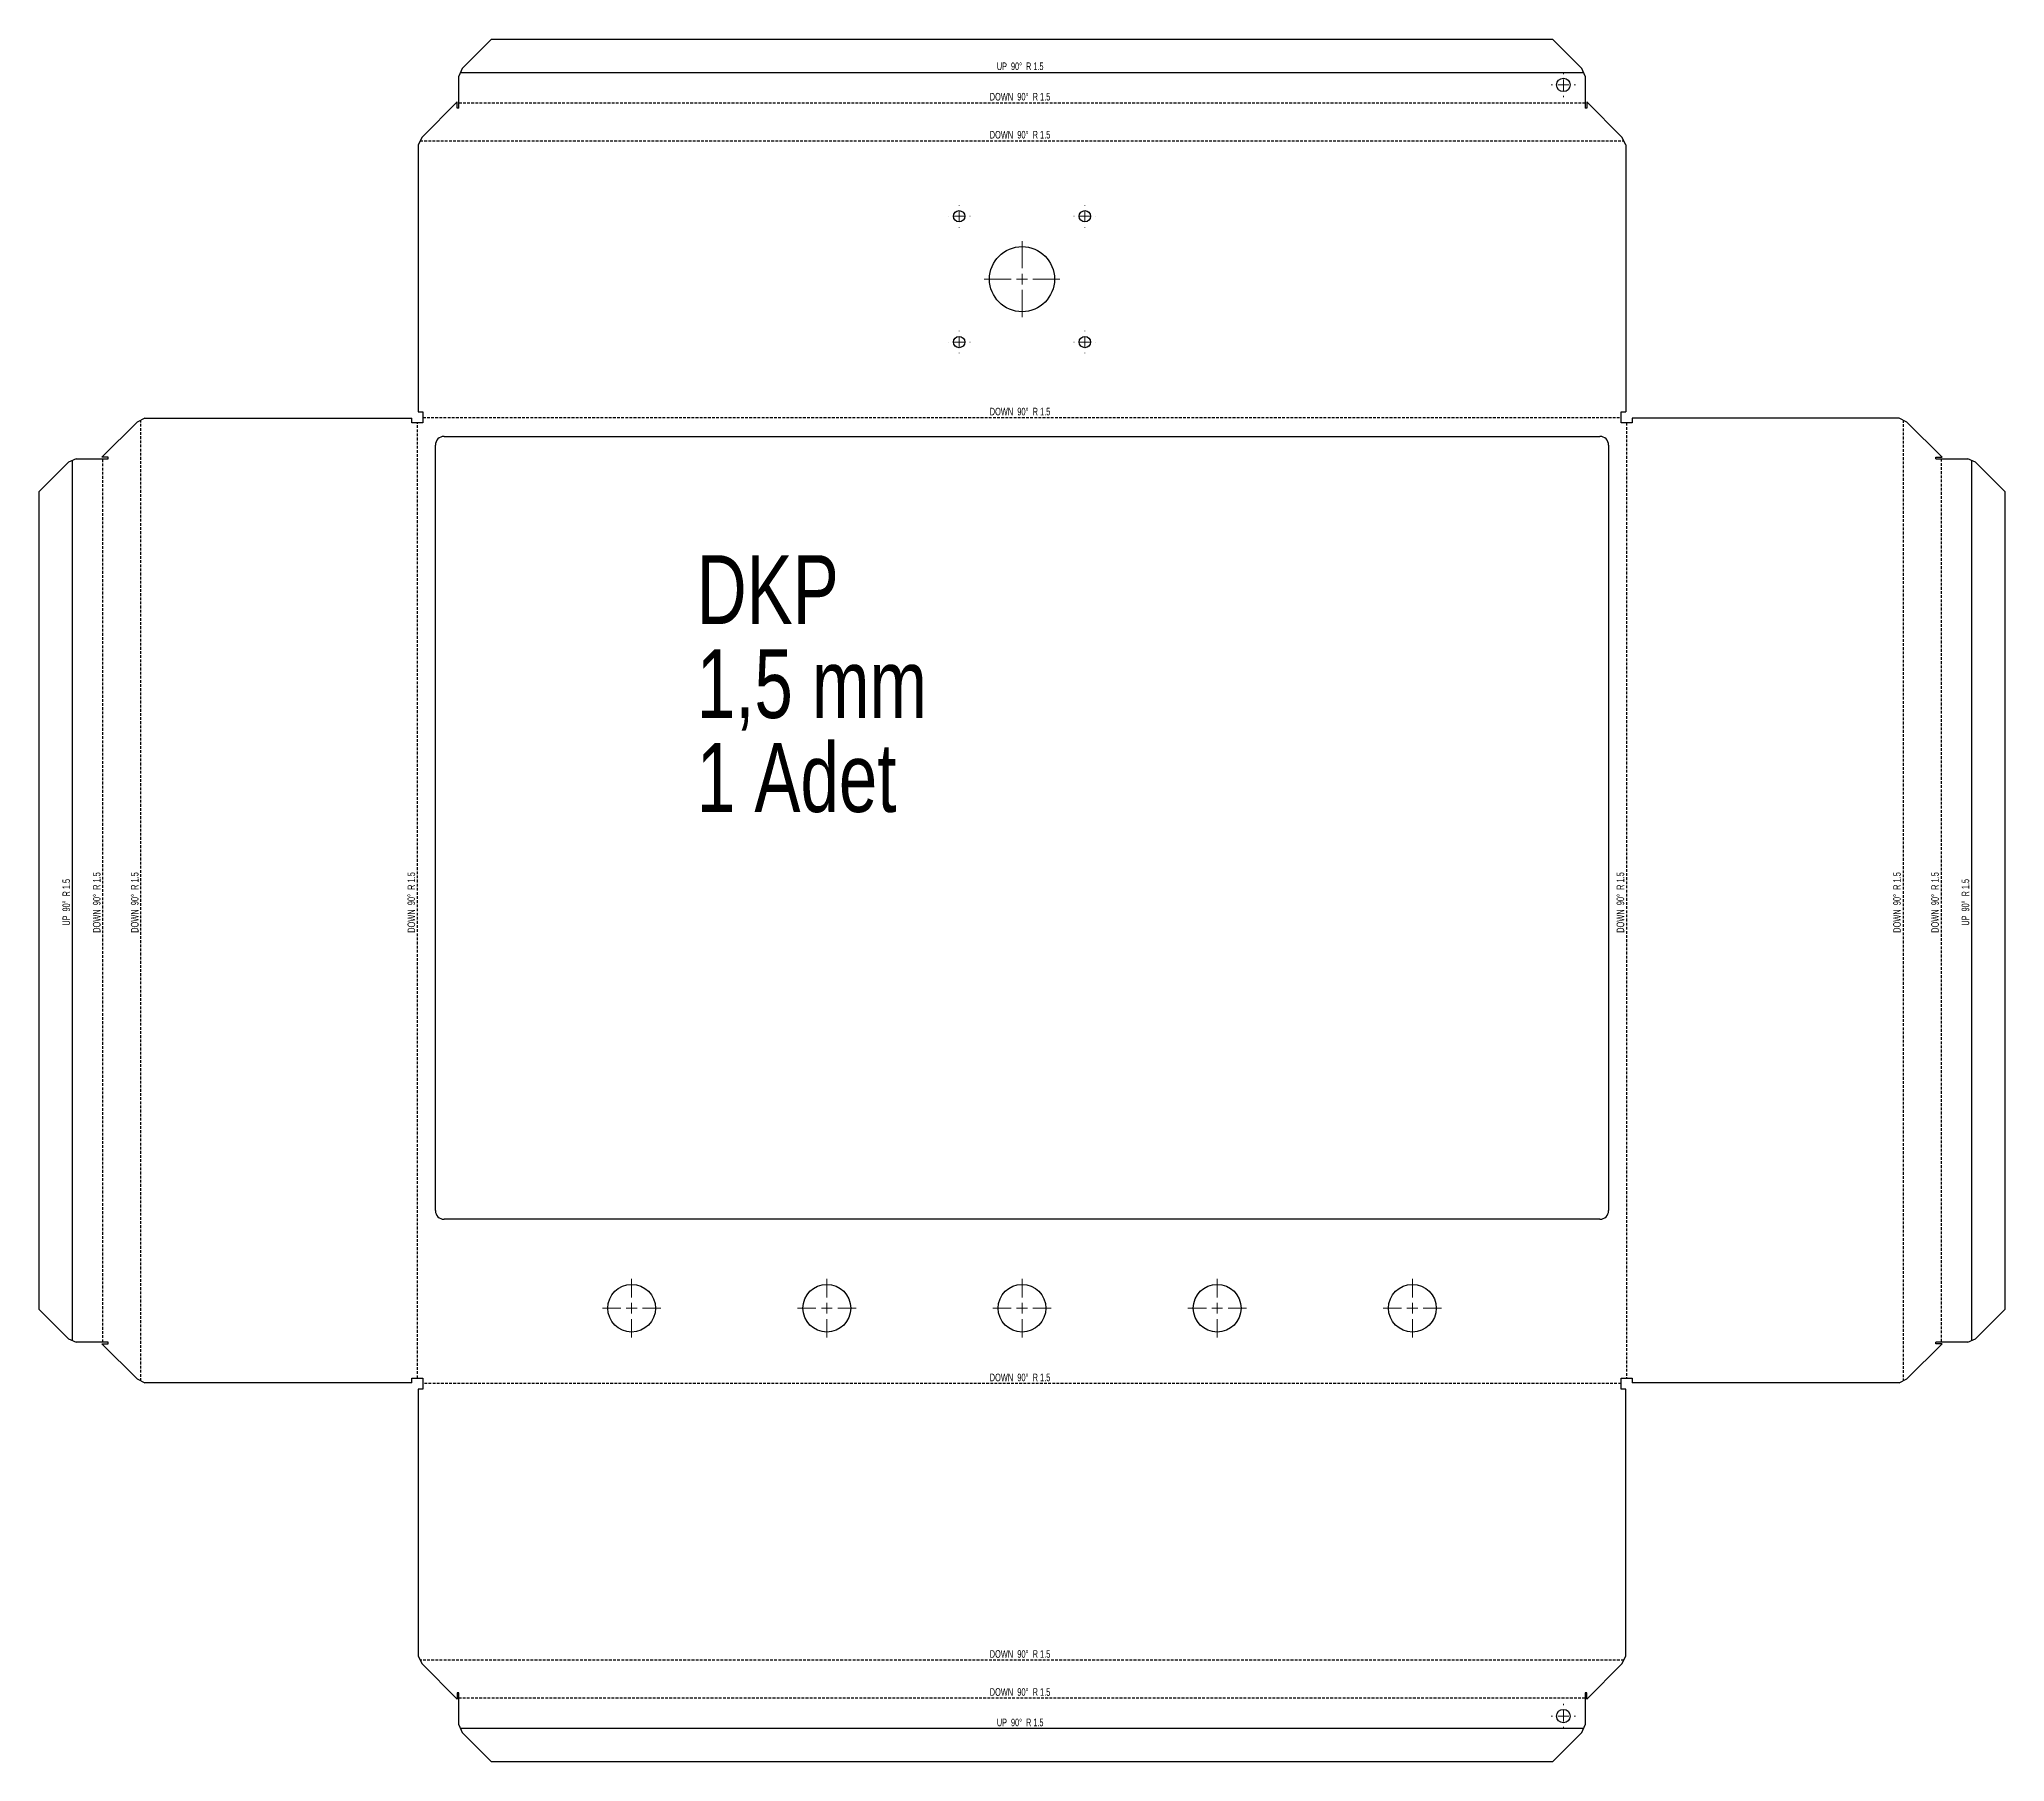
# Model space of a CAD drawing. Header units: millimetres. Extents: x -1996 to -388, y -1005 to 478.
# Drawn here: x -1294 to -388, y -317 to 478 of the extents above; entities that cross this region are included whole.
import ezdxf

# ---------------------------------------------------------------- set-up
doc = ezdxf.new("R2010")
doc.units = ezdxf.units.MM
doc.linetypes.add('HIDDEN', pattern=[1.905, 1.27, -0.635])
doc.styles.add('SLDTEXTSTYLE0', font='TXT', dxfattribs={"width": 0.75})
doc.styles.add('SLDTEXTSTYLE1', font='TXT', dxfattribs={"width": 0.660714})
doc.styles.add('SLDTEXTSTYLE2', font='TXT', dxfattribs={"width": 0.671875})

# ---------------------------------------------------------------- blocks, each defined once
blk = doc.blocks.new('SW_CENTERMARKSYMBOL_0')
at = {"color": 0, "linetype": 'Continuous', "lineweight": 18}
for p, q in [((0, 5), (0, 13.5)), ((-5, 0), (-13.5, 0)), ((0, 0), (-2.5, 0)), ((0, 0), (0, 2.5)), ((0, 0), (0, -2.5)), ((0, 0), (2.5, 0)), ((5, 0), (13.5, 0)), ((0, -5), (0, -13.5))]:
    blk.add_line(p, q, dxfattribs=at)
blk = doc.blocks.new('SW_CENTERMARKSYMBOL_1')
at = {"color": 0, "linetype": 'Continuous', "lineweight": 18}
for p, q in [((0, 5), (0, 13.5)), ((-5, 0), (-13.5, 0)), ((0, 0), (-2.5, 0)), ((0, 0), (0, 2.5)), ((0, 0), (0, -2.5)), ((0, 0), (2.5, 0)), ((5, 0), (13.5, 0)), ((0, -5), (0, -13.5))]:
    blk.add_line(p, q, dxfattribs=at)
blk = doc.blocks.new('SW_CENTERMARKSYMBOL_2')
at = {"color": 0, "linetype": 'Continuous', "lineweight": 18}
for p, q in [((0, 5), (0, 13.5)), ((-5, 0), (-13.5, 0)), ((0, 0), (-2.5, 0)), ((0, 0), (0, 2.5)), ((0, 0), (0, -2.5)), ((0, 0), (2.5, 0)), ((5, 0), (13.5, 0)), ((0, -5), (0, -13.5))]:
    blk.add_line(p, q, dxfattribs=at)
blk = doc.blocks.new('SW_CENTERMARKSYMBOL_3')
at = {"color": 0, "linetype": 'Continuous', "lineweight": 18}
for p, q in [((0, 5), (0, 13.5)), ((-5, 0), (-13.5, 0)), ((0, 0), (-2.5, 0)), ((0, 0), (0, 2.5)), ((0, 0), (0, -2.5)), ((0, 0), (2.5, 0)), ((5, 0), (13.5, 0)), ((0, -5), (0, -13.5))]:
    blk.add_line(p, q, dxfattribs=at)
blk = doc.blocks.new('SW_CENTERMARKSYMBOL_4')
at = {"color": 0, "linetype": 'Continuous', "lineweight": 18}
for p, q in [((0, 5), (0, 13.5)), ((-5, 0), (-13.5, 0)), ((0, 0), (-2.5, 0)), ((0, 0), (0, 2.5)), ((0, 0), (0, -2.5)), ((0, 0), (2.5, 0)), ((5, 0), (13.5, 0)), ((0, -5), (0, -13.5))]:
    blk.add_line(p, q, dxfattribs=at)
blk = doc.blocks.new('SW_CENTERMARKSYMBOL_5')
at = {"color": 0, "linetype": 'Continuous', "lineweight": 18}
for p, q in [((-5, 0), (-5.6, 0)), ((0, 0), (-2.5, 0)), ((0, 5), (0, 5.6)), ((0, 0), (0, 2.5)), ((0, 0), (0, -2.5)), ((0, 0), (2.5, 0)), ((5, 0), (5.6, 0)), ((0, -5), (0, -5.6))]:
    blk.add_line(p, q, dxfattribs=at)
blk = doc.blocks.new('SW_CENTERMARKSYMBOL_6')
at = {"color": 0, "linetype": 'Continuous', "lineweight": 18}
for p, q in [((0, 5), (0, 17.5)), ((-5, 0), (-17.5, 0)), ((0, 0), (-2.5, 0)), ((0, 0), (0, 2.5)), ((0, 0), (0, -2.5)), ((0, 0), (2.5, 0)), ((5, 0), (17.5, 0)), ((0, -5), (0, -17.5))]:
    blk.add_line(p, q, dxfattribs=at)
blk = doc.blocks.new('SW_CENTERMARKSYMBOL_7')
at = {"color": 0, "linetype": 'Continuous', "lineweight": 18}
for p, q in [((-5, 0), (-5.11, 0)), ((0, 0), (-2.5, 0)), ((0, 5), (0, 5.11)), ((0, 0), (0, 2.5)), ((0, 0), (0, -2.5)), ((0, 0), (2.5, 0)), ((5, 0), (5.11, 0)), ((0, -5), (0, -5.11))]:
    blk.add_line(p, q, dxfattribs=at)
blk = doc.blocks.new('SW_CENTERMARKSYMBOL_8')
at = {"color": 0, "linetype": 'Continuous', "lineweight": 18}
for p, q in [((-5, 0), (-5.11, 0)), ((0, 0), (-2.5, 0)), ((0, 5), (0, 5.11)), ((0, 0), (0, 2.5)), ((0, 0), (0, -2.5)), ((0, 0), (2.5, 0)), ((5, 0), (5.11, 0)), ((0, -5), (0, -5.11))]:
    blk.add_line(p, q, dxfattribs=at)
blk = doc.blocks.new('SW_CENTERMARKSYMBOL_9')
at = {"color": 0, "linetype": 'Continuous', "lineweight": 18}
for p, q in [((-5, 0), (-5.11, 0)), ((0, 0), (-2.5, 0)), ((0, 5), (0, 5.11)), ((0, 0), (0, 2.5)), ((0, 0), (0, -2.5)), ((0, 0), (2.5, 0)), ((5, 0), (5.11, 0)), ((0, -5), (0, -5.11))]:
    blk.add_line(p, q, dxfattribs=at)
blk = doc.blocks.new('SW_CENTERMARKSYMBOL_10')
at = {"color": 0, "linetype": 'Continuous', "lineweight": 18}
for p, q in [((-5, 0), (-5.11, 0)), ((0, 0), (-2.5, 0)), ((0, 5), (0, 5.11)), ((0, 0), (0, 2.5)), ((0, 0), (0, -2.5)), ((0, 0), (2.5, 0)), ((5, 0), (5.11, 0)), ((0, -5), (0, -5.11))]:
    blk.add_line(p, q, dxfattribs=at)
blk = doc.blocks.new('SW_CENTERMARKSYMBOL_11')
at = {"color": 0, "linetype": 'Continuous', "lineweight": 18}
for p, q in [((-5, 0), (-5.6, 0)), ((0, 0), (-2.5, 0)), ((0, 5), (0, 5.6)), ((0, 0), (0, 2.5)), ((0, 0), (0, -2.5)), ((0, 0), (2.5, 0)), ((5, 0), (5.6, 0)), ((0, -5), (0, -5.6))]:
    blk.add_line(p, q, dxfattribs=at)

msp = doc.modelspace()

# ---------------------------------------------------------------- linework, layer by layer
at = {"color": 7, "linetype": 'Continuous', "lineweight": 25}
for p, q in [((-1085.97, 477.63), (-1099.47, 464.13)), ((-1085.97, 477.63), (-596.68, 477.63)), ((-583.18, 464.13), (-596.68, 477.63)), ((-1099.47, 464.13), (-1100.97, 460.6)), ((-581.68, 460.6), (-583.18, 464.13)), ((-1100.97, 445.81), (-1100.97, 460.6)), ((-581.68, 460.6), (-581.68, 445.81)), ((-1117.97, 432.56), (-1101.72, 448.81)), ((-1101.72, 445.81), (-1101.72, 448.81)), ((-1100.97, 445.81), (-1101.72, 445.81)), ((-580.93, 445.81), (-581.68, 445.81)), ((-580.93, 448.81), (-580.93, 445.81)), ((-580.93, 448.81), (-564.68, 432.56)), ((-1117.97, 432.56), (-1119.75, 429.03)), ((-1119.75, 429.03), (-1119.75, 305.78)), ((-562.9, 429.03), (-564.68, 432.56)), ((-562.9, 429.03), (-562.9, 305.78)), ((-1265.64, 284.89), (-1249.39, 301.14)), ((-1245.86, 302.92), (-1249.39, 301.14)), ((-1245.86, 302.92), (-1122.61, 302.92)), ((-1122.61, 300.74), (-1122.61, 302.92)), ((-1117.57, 300.74), (-1122.61, 300.74)), ((-1119.75, 305.78), (-1117.57, 305.78)), ((-1117.57, 305.78), (-1117.57, 300.74)), ((-565.07, 305.78), (-562.9, 305.78)), ((-565.07, 300.74), (-565.07, 305.78)), ((-560.04, 300.74), (-565.07, 300.74)), ((-560.04, 302.92), (-560.04, 300.74)), ((-436.79, 302.92), (-560.04, 302.92)), ((-433.26, 301.14), (-436.79, 302.92)), ((-433.26, 301.14), (-417.01, 284.89)), ((-1111.82, -62.51), (-1111.82, 290.49)), ((-1107.82, 294.49), (-574.82, 294.49)), ((-570.82, 290.49), (-570.82, -62.51)), ((-1280.96, 282.64), (-1294.46, 269.14)), ((-1277.43, 284.14), (-1280.96, 282.64)), ((-1277.43, 284.14), (-1262.64, 284.14)), ((-1262.64, 284.89), (-1265.64, 284.89)), ((-1262.64, 284.14), (-1262.64, 284.89)), ((-420.01, 284.89), (-417.01, 284.89)), ((-420.01, 284.14), (-420.01, 284.89)), ((-420.01, 284.14), (-405.22, 284.14)), ((-401.69, 282.64), (-405.22, 284.14)), ((-388.19, 269.14), (-401.69, 282.64)), ((-1294.46, -108.15), (-1294.46, 269.14)), ((-388.19, 269.14), (-388.19, -108.15)), ((-574.82, -66.51), (-1107.82, -66.51)), ((-1294.46, -108.15), (-1280.96, -121.65)), ((-401.69, -121.65), (-388.19, -108.15)), ((-1280.96, -121.65), (-1277.43, -123.15)), ((-1262.64, -123.15), (-1277.43, -123.15)), ((-1249.39, -140.15), (-1265.64, -123.9)), ((-1265.64, -123.9), (-1262.64, -123.9)), ((-1262.64, -123.9), (-1262.64, -123.15)), ((-417.01, -123.9), (-433.26, -140.15)), ((-405.22, -123.15), (-420.01, -123.15)), ((-420.01, -123.9), (-420.01, -123.15)), ((-417.01, -123.9), (-420.01, -123.9)), ((-405.22, -123.15), (-401.69, -121.65)), ((-1249.39, -140.15), (-1245.86, -141.93)), ((-1122.61, -141.93), (-1245.86, -141.93)), ((-1122.61, -139.76), (-1117.57, -139.76)), ((-1122.61, -141.93), (-1122.61, -139.76)), ((-1119.75, -144.79), (-1119.75, -268.04)), ((-1117.57, -144.79), (-1119.75, -144.79)), ((-1117.57, -139.76), (-1117.57, -144.79)), ((-565.07, -139.76), (-560.04, -139.76)), ((-565.07, -144.79), (-565.07, -139.76)), ((-562.9, -144.79), (-565.07, -144.79)), ((-562.9, -268.04), (-562.9, -144.79)), ((-560.04, -139.76), (-560.04, -141.93)), ((-436.79, -141.93), (-560.04, -141.93)), ((-436.79, -141.93), (-433.26, -140.15)), ((-1119.75, -268.04), (-1117.97, -271.57)), ((-1101.72, -287.82), (-1117.97, -271.57)), ((-564.68, -271.57), (-580.93, -287.82)), ((-564.68, -271.57), (-562.9, -268.04)), ((-1100.97, -284.82), (-1101.72, -284.82)), ((-1101.72, -284.82), (-1101.72, -287.82)), ((-1100.97, -299.61), (-1100.97, -284.82)), ((-580.93, -284.82), (-581.68, -284.82)), ((-581.68, -284.82), (-581.68, -299.61)), ((-580.93, -287.82), (-580.93, -284.82)), ((-1100.97, -299.61), (-1099.47, -303.14)), ((-1099.47, -303.14), (-1085.97, -316.64)), ((-596.68, -316.64), (-583.18, -303.14)), ((-583.18, -303.14), (-581.68, -299.61)), ((-596.68, -316.64), (-1085.97, -316.64))]:
    msp.add_line(p, q, dxfattribs=at)
at = {"color": 7, "linetype": 'Continuous'}
for p, q in [((-1100.22, 462.36), (-582.43, 462.36)), ((-1279.19, -122.4), (-1279.19, 283.39)), ((-403.45, 283.39), (-403.45, -122.4)), ((-582.43, -301.38), (-1100.22, -301.38))]:
    msp.add_line(p, q, dxfattribs=at)
at = {"color": 7, "linetype": 'HIDDEN'}
for p, q in [((-1100.97, 448.33), (-581.68, 448.33)), ((-1118.86, 430.8), (-563.79, 430.8)), ((-1247.63, -141.04), (-1247.63, 302.03)), ((-1120.09, -139.76), (-1120.09, 300.74)), ((-1117.57, 303.26), (-565.07, 303.26)), ((-562.56, 300.74), (-562.56, -139.76)), ((-435.02, 302.03), (-435.02, -141.04)), ((-1265.16, -123.15), (-1265.16, 284.14)), ((-417.49, 284.14), (-417.49, -123.15)), ((-565.07, -142.27), (-1117.57, -142.27)), ((-563.79, -269.81), (-1118.86, -269.81)), ((-581.68, -287.34), (-1100.97, -287.34))]:
    msp.add_line(p, q, dxfattribs=at)
at = {"color": 7, "linetype": 'Continuous', "lineweight": 25}
for centre, radius in [((-591.68, 456.6), 3.1), ((-870.32, 396.02), 2.61), ((-812.33, 396.02), 2.61), ((-841.32, 367.03), 15), ((-870.32, 338.04), 2.61), ((-812.33, 338.04), 2.61), ((-1021.32, -107.51), 11), ((-931.32, -107.51), 11), ((-841.32, -107.51), 11), ((-751.32, -107.51), 11), ((-661.32, -107.51), 11), ((-591.68, -295.61), 3.1)]:
    msp.add_circle(centre, radius, dxfattribs=at)
for centre, start, end in [((-1107.82, 290.49), 90, 180), ((-574.82, 290.49), 0, 90), ((-1107.82, -62.51), 180, 270), ((-574.82, -62.51), 270, 0)]:
    msp.add_arc(centre, 4, start, end, dxfattribs=at)

# ---------------------------------------------------------------- block references
at = {"color": 7, "linetype": 'Continuous', "lineweight": 18}
for name, p in [('SW_CENTERMARKSYMBOL_5', (-591.68, 456.6)), ('SW_CENTERMARKSYMBOL_10', (-870.32, 396.02)), ('SW_CENTERMARKSYMBOL_9', (-812.33, 396.02)), ('SW_CENTERMARKSYMBOL_6', (-841.32, 367.03)), ('SW_CENTERMARKSYMBOL_7', (-870.32, 338.04)), ('SW_CENTERMARKSYMBOL_8', (-812.33, 338.04)), ('SW_CENTERMARKSYMBOL_2', (-1021.32, -107.51)), ('SW_CENTERMARKSYMBOL_4', (-931.32, -107.51)), ('SW_CENTERMARKSYMBOL_0', (-841.32, -107.51)), ('SW_CENTERMARKSYMBOL_3', (-751.32, -107.51)), ('SW_CENTERMARKSYMBOL_1', (-661.32, -107.51)), ('SW_CENTERMARKSYMBOL_11', (-591.68, -295.61))]:
    msp.add_blockref(name, p, dxfattribs=at)

# ---------------------------------------------------------------- texts
at = {"color": 7, "linetype": 'Continuous', "lineweight": 0}
for s, insert, char_height, attachment_point, style in [('UP  90°  R 1.5', (-842.17, 466.95), 3.5, 2, 'SLDTEXTSTYLE1'), ('DOWN  90°  R 1.5', (-842.23, 452.91), 3.5, 2, 'SLDTEXTSTYLE2'), ('DOWN  90°  R 1.5', (-842.23, 435.38), 3.5, 2, 'SLDTEXTSTYLE2'), ('DOWN  90°  R 1.5', (-842.23, 307.72), 3.5, 2, 'SLDTEXTSTYLE2'), ('DKP', (-991.28, 239.73), 31.75, 1, 'SLDTEXTSTYLE0'), ('1,5 mm', (-991.28, 196.39), 31.75, 1, 'SLDTEXTSTYLE0'), ('1 Adet', (-991.28, 153.06), 31.75, 1, 'SLDTEXTSTYLE0'), ('DOWN  90°  R 1.5', (-842.23, -137.69), 3.5, 2, 'SLDTEXTSTYLE2'), ('DOWN  90°  R 1.5', (-842.23, -265.22), 3.5, 2, 'SLDTEXTSTYLE2'), ('DOWN  90°  R 1.5', (-842.23, -282.76), 3.5, 2, 'SLDTEXTSTYLE2'), ('UP  90°  R 1.5', (-842.17, -296.79), 3.5, 2, 'SLDTEXTSTYLE1')]:
    msp.add_mtext(s, dxfattribs=dict(at, insert=insert, char_height=char_height, attachment_point=attachment_point, style=style))
at = {"color": 7, "linetype": 'Continuous', "lineweight": 0, "char_height": 3.5, "attachment_point": 2, "rotation": 90}
for s, insert, style in [('DOWN  90°  R 1.5', (-1269.74, 79.58), 'SLDTEXTSTYLE2'), ('DOWN  90°  R 1.5', (-1252.21, 79.58), 'SLDTEXTSTYLE2'), ('DOWN  90°  R 1.5', (-1124.68, 79.58), 'SLDTEXTSTYLE2'), ('DOWN  90°  R 1.5', (-567.14, 79.58), 'SLDTEXTSTYLE2'), ('DOWN  90°  R 1.5', (-439.61, 79.58), 'SLDTEXTSTYLE2'), ('DOWN  90°  R 1.5', (-422.07, 79.58), 'SLDTEXTSTYLE2'), ('UP  90°  R 1.5', (-1283.78, 79.65), 'SLDTEXTSTYLE1'), ('UP  90°  R 1.5', (-408.04, 79.65), 'SLDTEXTSTYLE1')]:
    msp.add_mtext(s, dxfattribs=dict(at, insert=insert, style=style))

doc.saveas('drawing.dxf')
